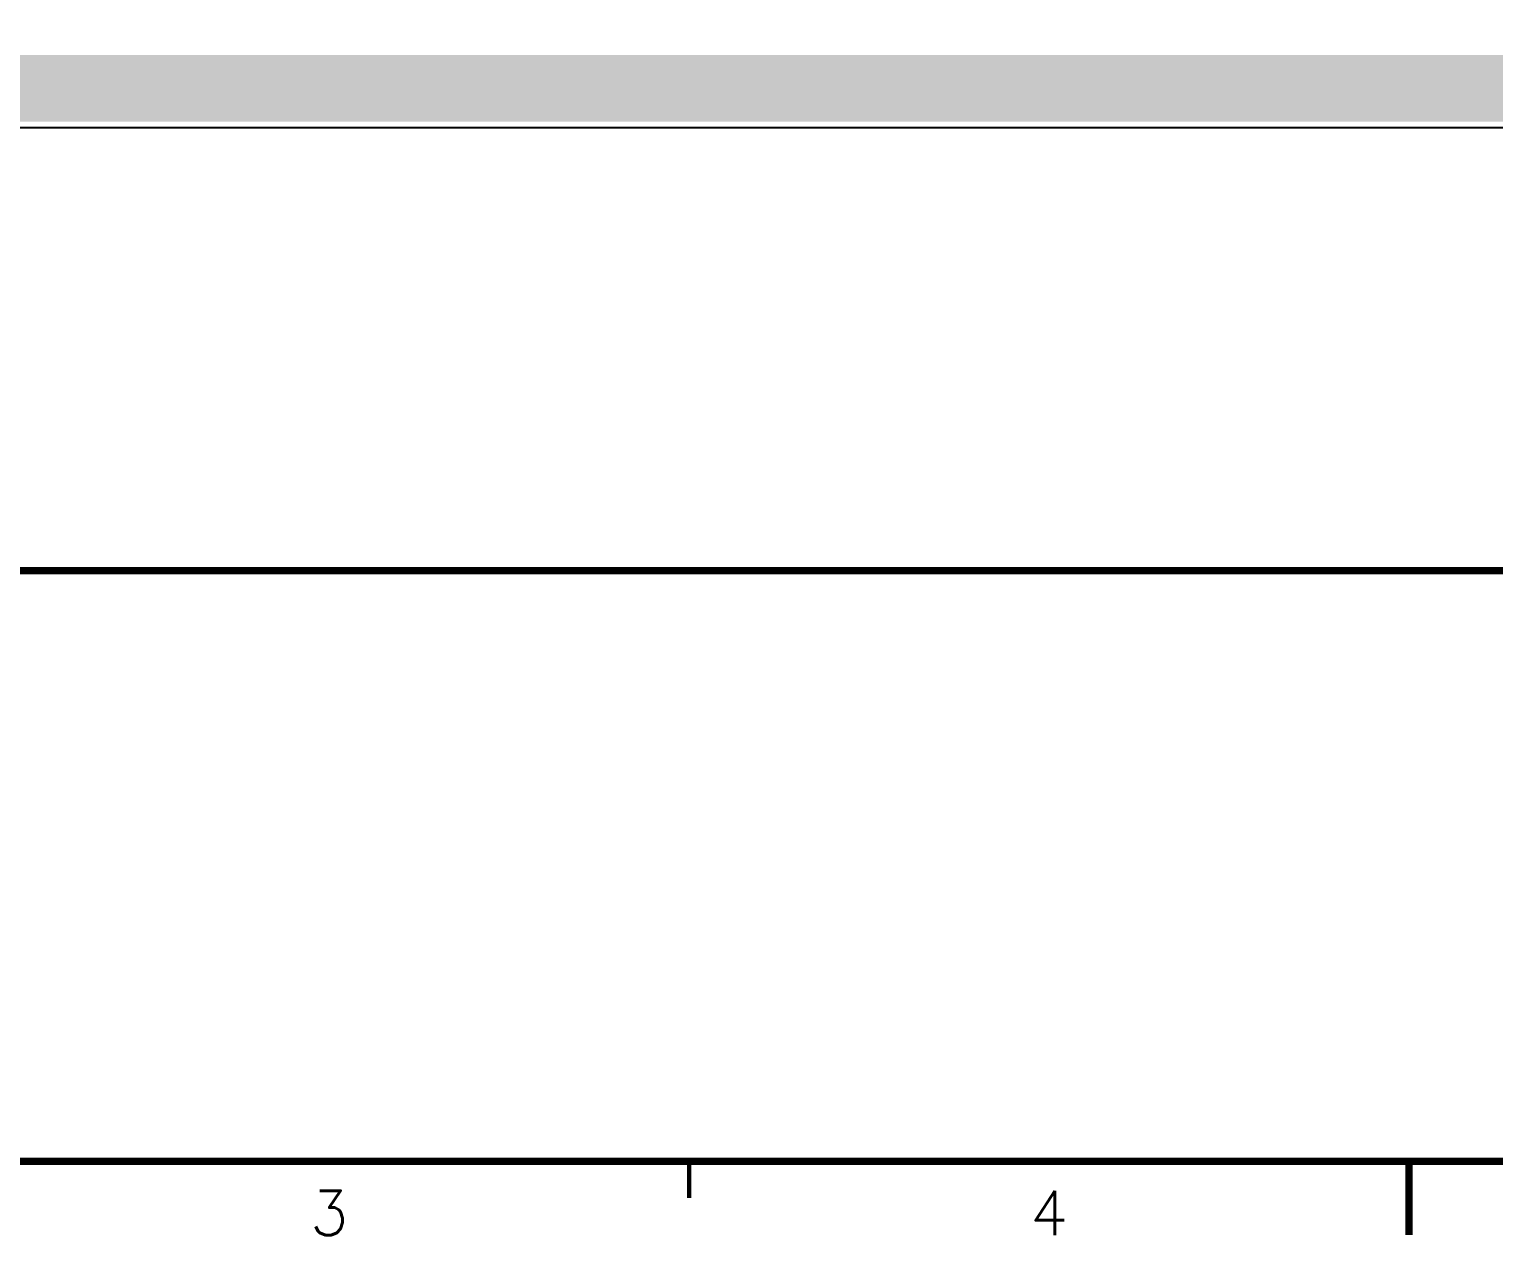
# Model space of a CAD drawing. Extents: x 295 to 953, y 10 to 290.
# Drawn here: x 593.5 to 692.7, y 9.8 to 91.7 of the extents above; entities that cross this region are included whole.
import ezdxf
from ezdxf.enums import TextEntityAlignment as Align

# ---------------------------------------------------------------- set-up
doc = ezdxf.new("R2010")
doc.units = 0
doc.header["$LTSCALE"] = 5
doc.header["$MEASUREMENT"] = 0
doc.layers.get('0').update_dxf_attribs({"linetype": 'CONTINUOUS', "lineweight": 25})
for name, color, linetype in [('19_SOLD_GBR', 4, 'CONTINUOUS'), ('문자', 4, 'CONTINUOUS'), ('테두리', 3, 'CONTINUOUS')]:
    doc.layers.add(name, color=color, linetype=linetype)
doc.styles.get("Standard").update_dxf_attribs({"font": 'simplex.shx'})

# ---------------------------------------------------------------- blocks, each defined once
blk = doc.blocks.new('C')
at = {"layer": '테두리'}
for points, const_width in [([(15, 285), (15, 15), (405, 15), (405, 285), (15, 285)], 0.5), ([(15, 55), (405, 55)], 0.5), ([(161.25, 12.5), (161.25, 15)], 0.3), ([(210, 10), (210, 15)], 0.5)]:
    blk.add_lwpolyline(points, dxfattribs=dict(at, const_width=const_width))
at = {"layer": '문자'}
for s, p in [('3', (136.875, 11.5)), ('4', (185.625, 11.5))]:
    blk.add_text(s, height=3, dxfattribs=at).set_placement(p, align=Align.MIDDLE)

msp = doc.modelspace()

# ---------------------------------------------------------------- linework, layer by layer
at = {"layer": '19_SOLD_GBR', "color": 7}
msp.add_line((868.478, 85), (508.778, 85), dxfattribs=at)
for points in [[(868.065, 88.465), (868.065, 89.95), (505.89, 88.465), (505.89, 89.95)], [(868.065, 89.95), (868.065, 89.95), (505.89, 89.95), (856.515, 89.95)], [(868.065, 85.825), (868.065, 88.465), (508.53, 85.825), (505.89, 88.465)], [(867.653, 85.413), (868.065, 85.825), (508.943, 85.413), (508.53, 85.825)]]:
    msp.add_solid(points, dxfattribs=at)

# ---------------------------------------------------------------- block references
msp.add_blockref('C', (476.978, 0))

doc.saveas('drawing.dxf')
